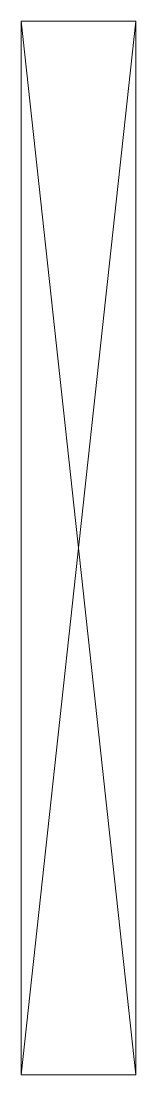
# Model space of a CAD drawing. Header units: metres. Extents: x 0 to 5, y 0 to 46.
import ezdxf

# ---------------------------------------------------------------- set-up
doc = ezdxf.new("R2010")
doc.units = ezdxf.units.M
doc.layers.add('A-DETL-GENF', color=92, linetype='Continuous', lineweight=18)

# ---------------------------------------------------------------- blocks, each defined once
blk = doc.blocks.new('31 Solarlux ko_05 - 31Solarlux ko_05-982180-00_0 Basismaterialen')
at = {"layer": 'A-DETL-GENF'}
for p, q in [((0, 0), (5, 46)), ((5, 0), (0, 46)), ((5, 46), (0, 46)), ((0, 46), (0, 0)), ((5, 0), (5, 46)), ((0, 0), (5, 0))]:
    blk.add_line(p, q, dxfattribs=at)

msp = doc.modelspace()

# ---------------------------------------------------------------- block references
msp.add_blockref('31 Solarlux ko_05 - 31Solarlux ko_05-982180-00_0 Basismaterialen', (0, 0))

doc.saveas('drawing.dxf')
